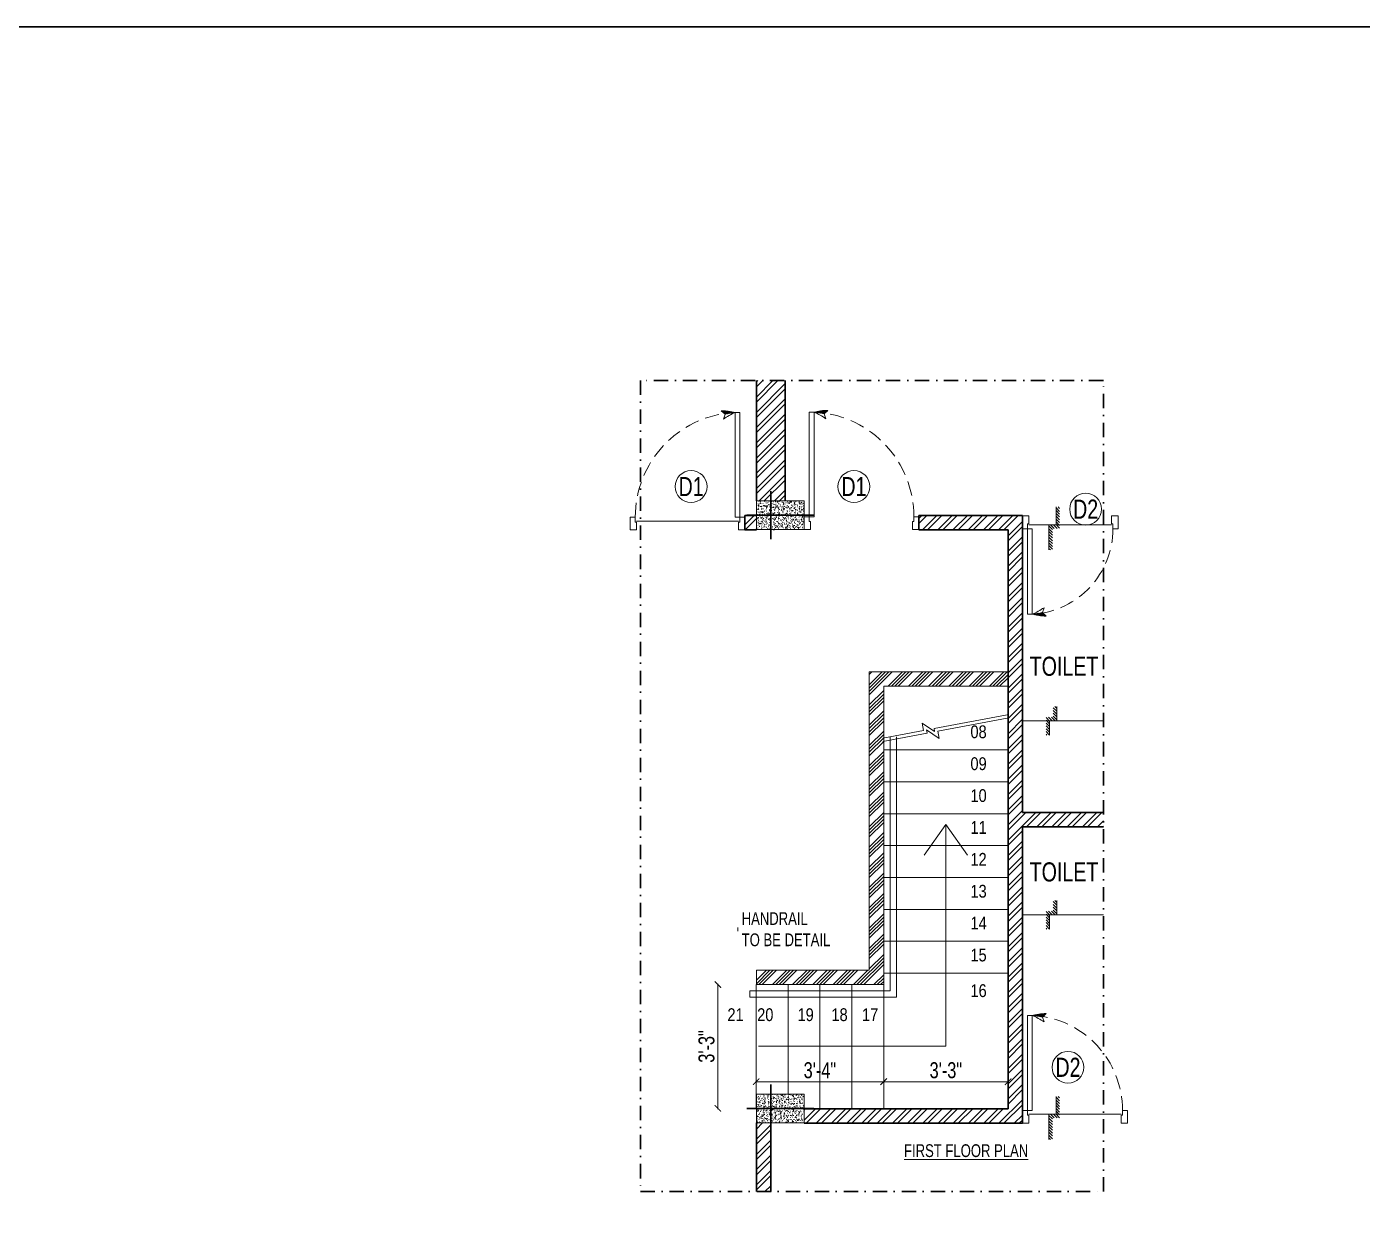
# Model space of a CAD drawing. Header units: inches. Extents: x 3365147 to 3374664, y 1380917 to 1384908.
# Drawn here: x 3373605.6 to 3374024.5, y 1382809.1 to 1383187.5 of the extents above; entities that cross this region are included whole.
import ezdxf
from ezdxf.enums import TextEntityAlignment as Align

# ---------------------------------------------------------------- set-up
doc = ezdxf.new("R2010")
doc.units = ezdxf.units.IN
doc.header["$LTSCALE"] = 18
doc.header["$MEASUREMENT"] = 0
doc.header["$PDSIZE"] = -1
for name, pattern in [('CONTINOUS', [0]), ('DASHDOT2', [0.5, 0.25, -0.125, 0, -0.125]), ('HIDDEN', [0.375, 0.25, -0.125])]:
    doc.linetypes.add(name, pattern=pattern)
for name, color, linetype, lineweight in [('COLUMN-00 _BC', 1, 'Continuous', 20), ('COLUMN-00 CENTER LINE_BC', 5, 'Continuous', 30), ('COLUMN-00 HATCH_BC', 4, 'Continuous', 9), ('COUNTING TEXT_BC', 2, 'Continuous', 20), ('DOOR-00 DROP LINE_BC', 3, 'Continuous', 13), ('DOOR-00 SHUTTER_BC', 40, 'Continuous', 9), ('DOOR-00_BC', 30, 'Continuous', 18), ('DOORS_THIN-BC', 252, 'Continuous', 5), ('JOINERY TEXT BORDER_BC', 60, 'Continuous', 9), ('JOINERY TEXT_BC', 220, 'Continuous', 15), ('LEVEL-DROP HATCH_BC', 4, 'Continuous', 9), ('LEVEL-DROP LINE_BC', 2, 'Continuous', 18), ('PLUMBING-DROP LINE_BC', 9, 'Continuous', 9), ('PLUMBING-LEVEL HATCH_BC', 9, 'Continuous', 5), ('PLUMBING-LEVEL LINE-00_BC', 1, 'Continuous', 15), ('STAIR-DIM_BC', 220, 'Continuous', 9), ('STAIR-WAY ARROW_BC', 4, 'Continuous', 13), ('STEPS-00_BC', 1, 'Continuous', 20), ('STEPS-01_BC', 1, 'HIDDEN', 15), ('STEPS-HANDRAIL-00_BC', 3, 'Continuous', 18), ('STEPS-ZIGZAC LINE_BC', 3, 'Continuous', 15), ('TEXT-00_ROOM_BC', 232, 'Continuous', 25), ('TEXT-02 _BC', 3, 'CONTINOUS', 18), ('TEXT-02_ARROW_BC', 4, 'Continuous', 13), ('TITLE TEXT-01_BC', 1, 'Continuous', 20), ('WALL-00_BC', 7, 'Continuous', 30), ('WALL-06_BC', 9, 'Continuous', 9), ('WALL-4½ inch BRICK HATCH_BC', 252, 'Continuous', 5), ('WALL-9 inch BRICK HATCH_BC', 22, 'Continuous', 0)]:
    doc.layers.add(name, color=color, linetype=linetype, lineweight=lineweight)
doc.styles.add('DIM_BC', font='swisscl.ttf')
doc.styles.add('WD Room text', font='swisscl.ttf')
doc.dimstyles.new('DIM_BC', dxfattribs={"dimtxt": 4, "dimasz": 2, "dimexe": 4.5, "dimexo": 0, "dimgap": 1, "dimtad": 1, "dimdec": 4, "dimzin": 3, "dimdsep": 46, "dimlunit": 4, "dimtxsty": 'DIM_BC', "dimblk": 'ARCHTICK', "dimcen": 0.0625, "dimdle": 0.25, "dimse1": 1, "dimse2": 1, "dimclrd": 7, "dimclre": 4, "dimclrt": 256, "dimadec": 0, "dimazin": 0, "dimtfac": 0.5, "dimtdec": 4, "dimtix": 1, "dimtofl": 0, "dimtmove": 2, "dimatfit": 2, "dimfxl": 0, "dimfrac": 1, "dimtolj": 1, "dimtzin": 1, "dimlwd": -1, "dimarcsym": 0})
doc.dimstyles.new("Working 10'", dxfattribs={"dimscale": 0.8, "dimtxt": 10, "dimasz": 4.5, "dimexe": 2.5, "dimexo": 3, "dimgap": 1.25, "dimtad": 1, "dimdec": 3, "dimzin": 3, "dimdsep": 46, "dimlunit": 4, "dimtxsty": 'WD Room text', "dimblk": 'ARCHTICK', "dimcen": 0, "dimclrd": 256, "dimclre": 1, "dimadec": 0, "dimazin": 0, "dimtfac": 0.6, "dimtdec": 3, "dimtix": 1, "dimtmove": 2, "dimatfit": 3, "dimfxl": 0, "dimfrac": 1, "dimtolj": 1, "dimtzin": 3, "dimlwd": -1, "dimlwe": -1, "dimarcsym": 0})
pattern_1 = [(45, (2000.162608991843, -341.7050495559815), (-2.386485386504598, 2.386485386504598), []), (45, (2001.753599246964, -341.7050495559815), (-2.386485386504598, 2.386485386504598), [])]

# ---------------------------------------------------------------- blocks, each defined once
blk = doc.blocks.new('ARROW_C')
at = {"layer": 'DOORS_THIN-BC'}
h = blk.add_hatch(dxfattribs=at)
h.set_pattern_fill('ANSI31', color=256, scale=1.439999999999995, angle=82.34337836753481, style=0)
h.set_pattern_definition([(127.3433783675347, (-488.6261728187226, 65.37046368602438), (-0.1431026031467135, -0.1091862856435467), [])])
edge = h.paths.add_edge_path()
edge.add_arc((5.804878283427684, -19.94409062200435), 20.77169619034866, 91.08324206293743, 106.2280361201848)
edge.add_arc((-1.466444343494003, -25.91922004105702), 25.9606707646258, 77.92495574760318, 86.7618009874663, ccw=False)
edge.add_line((3.964337424034851, -0.5329435133191823), (5.412189069791565, 0.8238933390265969))
blk.add_lwpolyline([(-9.095e-13, 4.26e-14, -0.0661779865403536), (5.412189069791565, 0.823893339026597), (3.964337424034851, -0.5329435133191823), (4.649810086945194, -2.463927325565364, 0.0635909475538442), (-9.095e-13, 4.26e-14)], format="xyb")
blk.add_arc((-1.46697212334652, -25.92314596823115), 25.96462023794869, 77.92562916814516, 86.76112756691943)
blk = doc.blocks.new('*U208')
for points in [[(2.000894688331753, -6.912160000000001e-10), (0, -6.912160000000001e-10), (0, 3.999999999308784), (1.600715750653761, 3.999999999308784), (3.100715750653761, 3.999999999308784), (3.100715750653765, 33.79856849821317), (1.600715750653766, 33.79856849821317), (1.600715750653761, 3.999999999308784), (1.600715750653761, 2.499999999308784), (2.000894688302649, 2.499999999308784)], [(31.3992842495727, 2.499999999308784), (31.3992842495727, 3.999999999308784), (33.00000000022646, 3.999999999308784), (33.00000000022646, -6.912160000000001e-10), (30.99910531189471, -6.912160000000001e-10), (30.99910531189471, 2.499999999308784)]]:
    blk.add_lwpolyline(points, close=True)
at = {"layer": 'DOOR-00 DROP LINE_BC', "ltscale": 0.01}
blk.add_line((2.000894688331757, 2.799463186296633), (30.99910531189472, 2.799463186296633), dxfattribs=at)
at = {"layer": 'DOOR-00 SHUTTER_BC', "linetype": 'HIDDEN'}
blk.add_arc((1.588089705503217, 4.065780860740041), 29.81126711938986, 359.8735723383919, 85.84165232859309, dxfattribs=at)
at = {"layer": 'DOOR-00 SHUTTER_BC', "lineweight": 13, "ltscale": 0.01, "xscale": 0.8000000000007759, "yscale": 0.8000000000007759, "zscale": 0.8000000000007759, "rotation": 359.0774398910439}
blk.add_blockref('ARROW_C', (3.100715750653765, 33.79856849822045), dxfattribs=at)
blk = doc.blocks.new('*U87')
for points in [[(2.000894688331753, -6.912160000000001e-10), (0, -6.912160000000001e-10), (0, 3.999999999308784), (1.600715750653761, 3.999999999308784), (3.100715750653761, 3.999999999308784), (3.100715750653764, 30.79856849821318), (1.600715750653764, 30.79856849821318), (1.600715750653761, 3.999999999308784), (1.600715750653761, 2.499999999308784), (2.000894688302649, 2.499999999308784)], [(28.3992842495727, 2.499999999308784), (28.3992842495727, 3.999999999308784), (30.00000000022646, 3.999999999308784), (30.00000000022646, -6.912160000000001e-10), (27.99910531189471, -6.912160000000001e-10), (27.99910531189471, 2.499999999308784)]]:
    blk.add_lwpolyline(points, close=True)
at = {"layer": 'DOOR-00 DROP LINE_BC', "ltscale": 0.01}
blk.add_line((2.000894688331757, 2.799463186296633), (27.99910531189472, 2.799463186296633), dxfattribs=at)
at = {"layer": 'DOOR-00 SHUTTER_BC', "linetype": 'HIDDEN'}
blk.add_arc((1.589360844935737, 4.05915830824055), 26.80998867336605, 359.8735723383919, 85.84165232859309, dxfattribs=at)
at = {"layer": 'DOOR-00 SHUTTER_BC', "lineweight": 13, "ltscale": 0.01, "xscale": 0.8000000000007759, "yscale": 0.8000000000007759, "zscale": 0.8000000000007759, "rotation": 359.0774398910439}
blk.add_blockref('ARROW_C', (3.100715750653764, 30.79856849822045), dxfattribs=at)
blk = doc.blocks.new('*U704')
for points in [[(2.000894688331753, -6.912160000000001e-10), (0, -6.912160000000001e-10), (0, 3.999999999308784), (1.600715750653761, 3.999999999308784), (3.100715750653761, 3.999999999308784), (3.100715750653767, 36.79812115604091), (1.600715750653767, 36.79812115604091), (1.600715750653761, 3.999999999308784), (1.600715750653761, 2.499999999308784), (2.000894688302649, 2.499999999308784)], [(34.39883690740044, 2.499999999308784), (34.39883690740044, 3.999999999308784), (35.9995526580542, 3.999999999308784), (35.9995526580542, -6.912160000000001e-10), (33.99865796972244, -6.912160000000001e-10), (33.99865796972244, 2.499999999308784)]]:
    blk.add_lwpolyline(points, close=True)
at = {"layer": 'DOOR-00 SHUTTER_BC', "linetype": 'HIDDEN'}
blk.add_arc((1.586818755615456, 4.072402425723858), 32.81209803260714, 359.8735723383919, 85.84165232859309, dxfattribs=at)
at = {"layer": 'DOOR-00 SHUTTER_BC', "lineweight": 13, "ltscale": 0.01, "xscale": 0.8000000000007759, "yscale": 0.8000000000007759, "zscale": 0.8000000000007759, "rotation": 359.0774398910439}
blk.add_blockref('ARROW_C', (3.100715750653767, 36.79812115604819), dxfattribs=at)
blk = doc.blocks.new('*U1375')
for points in [[(2.000894688331753, -6.912160000000001e-10), (0, -6.912160000000001e-10), (0, 3.999999999308784), (1.600715750653761, 3.999999999308784), (3.100715750653761, 3.999999999308784), (3.100715750653767, 36.79856850007582), (1.600715750653767, 36.79856850007582), (1.600715750653761, 3.999999999308784), (1.600715750653761, 2.499999999308784), (2.000894688302649, 2.499999999308784)], [(34.39928425143535, 2.499999999308784), (34.39928425143535, 3.999999999308784), (36.00000000208911, 3.999999999308784), (36.00000000208911, -6.912160000000001e-10), (33.99910531375735, -6.912160000000001e-10), (33.99910531375735, 2.499999999308784)]]:
    blk.add_lwpolyline(points, close=True)
at = {"layer": 'DOOR-00 DROP LINE_BC', "ltscale": 0.01}
blk.add_line((2.000894688331757, 2.799463186296633), (33.99910531375736, 2.799463186296633), dxfattribs=at)
at = {"layer": 'DOOR-00 SHUTTER_BC', "linetype": 'HIDDEN'}
blk.add_arc((1.586818566069908, 4.072403413243643), 32.81254556727711, 359.8735723383919, 85.84165232859309, dxfattribs=at)
at = {"layer": 'DOOR-00 SHUTTER_BC', "lineweight": 13, "ltscale": 0.01, "xscale": 0.8000000000007759, "yscale": 0.8000000000007759, "zscale": 0.8000000000007759, "rotation": 359.0774398910439}
blk.add_blockref('ARROW_C', (3.100715750653767, 36.7985685000831), dxfattribs=at)
blk = doc.blocks.new('_ArchTick')
at = {"color": 0, "linetype": 'ByBlock', "const_width": 0.15}
blk.add_lwpolyline([(-0.5, -0.5), (0.5, 0.5)], dxfattribs=at)
blk = doc.blocks.new('*U477')
at = {"layer": 'COLUMN-00 HATCH_BC'}
h = blk.add_hatch(dxfattribs=at)
h.set_pattern_fill('AR-CONC', color=256, scale=0.25)
h.set_pattern_definition([(49.99999999999999, (-2.582294090840695e-06, 5.996753859275486), (1.793150456501884, -0.1568803374564878), [0.1875, -2.0625]), (355, (-2.582294090840695e-06, 5.996753859275486), (-0.3468783340325, 1.88048033425003), [0.15, -1.65]), (100.45144446, (0.1494266202059092, 5.983680499275486), (1.44627211681778, 1.723599977421574), [0.15935048, -1.75285528]), (46.18420000000002, (-2.582294090840695e-06, 6.496753859275486), (2.668103326678931, -0.4137982019826913), [0.2812499999999999, -3.093749999999999]), (96.63563548999993, (0.2223392802059092, 6.462270591775487), (2.336654864185571, 2.435296501936376), [0.239025855, -2.629284399999999]), (351.1841639899999, (-2.582294090840695e-06, 6.496753859275486), (2.336654862636933, 2.435296500674975), [0.225, -2.4750000025]), (21, (0.2499974177059092, 6.371753859275486), (1.492267630296154, -1.006547226663347), [0.1875, -2.0625]), (326.0000000000001, (0.2499974177059092, 6.371753859275486), (0.6082883298039543, 1.812875112617133), [0.15, -1.65]), (71.45144474, (0.3743530527059091, 6.287874924275486), (2.100555941824928, 0.8063278820158846), [0.159350475, -1.75285528]), (37.50000000000001, (-2.582294090840695e-06, 5.996753859275486), (0.03039963829322667, 0.8322346345782787), [0, -1.63, 0, -1.675, 0, -1.65625]), (7.499999999999999, (-2.582294090840695e-06, 5.996753859275486), (0.6576738436053715, 0.9860292797059006), [0, -0.955, 0, -1.5925, 0, -0.63125]), (327.5, (-0.5575025822940909, 5.996753859275486), (1.334556090431023, -0.0563871793359495), [0, -0.625, 0, -1.95, 0, -2.5875]), (317.5, (-0.8075025822940909, 5.996753859275486), (1.457965423355966, 0.2502624558307941), [0, -0.8125, 0, -1.295, 0, -1.8375])])
h.paths.add_polyline_path([(-4.500002582668346, -4.50162307042774), (4.499997417331654, -4.501623070467758), (4.500000000374255, 10.49837692970323), (-4.499999999625745, 10.49837692974324)])
blk.add_lwpolyline([(-4.500002582668346, -4.50162307042774), (4.499997417331654, -4.501623070467758), (4.500000000374255, 10.49837692970323), (-4.499999999625745, 10.49837692974324)], close=True)
at = {"layer": 'COLUMN-00 CENTER LINE_BC'}
for p, q in [((-2.582668346176685e-06, -7.501623070409551), (3.742553359895269e-10, 13.49837692976143)), ((-7.5, -1.818989403545856e-11), (7.5, -5.820766091346741e-11))]:
    blk.add_line(p, q, dxfattribs=at)
blk = doc.blocks.new('*U726')
at = {"layer": 'COLUMN-00 HATCH_BC'}
h = blk.add_hatch(dxfattribs=at)
h.set_pattern_fill('AR-CONC', color=256, scale=0.25)
h.set_pattern_definition([(49.99999999999999, (6.002669980547235, 0.0274268381181173), (1.793150456501884, -0.1568803374564878), [0.1875, -2.0625]), (355, (6.002669980547235, 0.0274268381181173), (-0.3468783340325, 1.88048033425003), [0.15, -1.65]), (100.45144446, (6.152099183047234, 0.01435347811811738), (1.44627211681778, 1.723599977421574), [0.15935048, -1.75285528]), (46.18420000000002, (6.002669980547235, 0.5274268381181173), (2.668103326678931, -0.4137982019826913), [0.2812499999999998, -3.093749999999998]), (96.63563548999993, (6.225011843047234, 0.4929435706181176), (2.336654864185571, 2.435296501936376), [0.239025855, -2.629284399999999]), (351.1841639899999, (6.002669980547235, 0.5274268381181173), (2.336654862636933, 2.435296500674975), [0.225, -2.4750000025]), (21, (6.252669980547235, 0.4024268381181173), (1.492267630296154, -1.006547226663347), [0.1875, -2.0625]), (326.0000000000001, (6.252669980547235, 0.4024268381181173), (0.6082883298039543, 1.812875112617133), [0.15, -1.65]), (71.45144474, (6.377025615547234, 0.3185479031181169), (2.100555941824928, 0.8063278820158846), [0.159350475, -1.75285528]), (37.50000000000001, (6.002669980547235, 0.0274268381181173), (0.03039963829322667, 0.8322346345782787), [0, -1.63, 0, -1.675, 0, -1.65625]), (7.499999999999999, (6.002669980547235, 0.0274268381181173), (0.6576738436053715, 0.9860292797059006), [0, -0.955, 0, -1.5925, 0, -0.63125]), (327.5, (5.445169980547234, 0.0274268381181173), (1.334556090431023, -0.0563871793359495), [0, -0.625, 0, -1.95, 0, -2.5875]), (317.5, (5.195169980547234, 0.0274268381181173), (1.457965423355966, 0.2502624558307941), [0, -0.8125, 0, -1.295, 0, -1.8375])])
h.paths.add_polyline_path([(-4.498376929312032, -4.499997415441612), (10.50266997737901, -4.499997415248799), (10.50104690985927, 4.52742425355973), (-4.499999996831778, 4.527424253366917)])
blk.add_lwpolyline([(-4.498376929312032, -4.499997415441612), (10.50266997737901, -4.499997415248799), (10.50104690985927, 4.52742425355973), (-4.499999996831778, 4.527424253366917)], close=True)
at = {"layer": 'COLUMN-00 CENTER LINE_BC'}
for p, q in [((0.001623070687966931, -7.499997415423422), (3.168222760905445e-09, 7.527424253385107)), ((-7.5, -1.818989403545856e-11), (13.50104690669104, 1.746229827404022e-10))]:
    blk.add_line(p, q, dxfattribs=at)
blk = doc.blocks.new('*U1768')
at = {"layer": 'JOINERY TEXT BORDER_BC'}
blk.add_circle((0, 0), 5, dxfattribs=at)
at = {"style": 'WD Room text'}
blk.add_attdef('JOINERY_TEXT', text='', height=6, dxfattribs=at).set_placement((0, 0), align=Align.MIDDLE_CENTER)
blk = doc.blocks.new('*U1769')
at = {"layer": 'JOINERY TEXT BORDER_BC'}
blk.add_circle((0, 0), 5, dxfattribs=at)
at = {"style": 'WD Room text'}
blk.add_attdef('JOINERY_TEXT', text='', height=6, dxfattribs=at).set_placement((0, 0), align=Align.MIDDLE_CENTER)
blk = doc.blocks.new('*U1766')
at = {"layer": 'JOINERY TEXT BORDER_BC'}
blk.add_circle((0, 0), 5, dxfattribs=at)
at = {"style": 'WD Room text'}
blk.add_attdef('JOINERY_TEXT', text='', height=6, dxfattribs=at).set_placement((0, 0), align=Align.MIDDLE_CENTER)
blk = doc.blocks.new('*U1767')
at = {"layer": 'JOINERY TEXT BORDER_BC'}
blk.add_circle((0, 0), 5, dxfattribs=at)
at = {"style": 'WD Room text'}
blk.add_attdef('JOINERY_TEXT', text='', height=6, dxfattribs=at).set_placement((0, 0), align=Align.MIDDLE_CENTER)
blk = doc.blocks.new('ARCHTICK')
at = {"color": 0, "const_width": 0.15}
blk.add_lwpolyline([(-0.5, -0.5), (0.5, 0.5)], dxfattribs=at)
blk = doc.blocks.new('*D1904')
at = {"layer": 'Defpoints', "color": 0, "transparency": 16777216}
for p in [(3373822.420694953, 1382887.100838136), (3373834.420694932, 1382887.100838136), (3373834.420694932, 1382848.264422722)]:
    blk.add_point(p, dxfattribs=at)
at = {"layer": 'STAIR-DIM_BC', "color": 7, "linetype": 'Continuous', "transparency": 16777216}
blk.add_line((3373822.420694953, 1382848.014422722), (3373822.420694953, 1382887.350838136), dxfattribs=at)
at = {"layer": 'STAIR-DIM_BC', "color": 7, "transparency": 16777216, "xscale": 2, "yscale": 2, "zscale": 2}
for p, rotation in [((3373822.420694953, 1382887.100838136), 90), ((3373822.420694953, 1382848.264422722), 270)]:
    blk.add_blockref('ARCHTICK', p, dxfattribs=dict(at, rotation=rotation))
at = {"layer": 'STAIR-DIM_BC', "transparency": 16777216, "insert": (3373818.860078963, 1382867.682630428), "char_height": 5, "attachment_point": 5, "rotation": 90, "style": 'DIM_BC'}
blk.add_mtext('\\A1;3\'-3"', dxfattribs=at)
blk = doc.blocks.new('*D1905')
at = {"layer": 'Defpoints', "color": 0, "transparency": 16777216}
for p in [(3373913.423158257, 1382856.643657944), (3373874.420694931, 1382848.264422721), (3373913.423158257, 1382848.264422864)]:
    blk.add_point(p, dxfattribs=at)
at = {"layer": 'STAIR-DIM_BC', "color": 7, "linetype": 'Continuous', "transparency": 16777216}
blk.add_line((3373874.170694931, 1382856.643657944), (3373913.673158257, 1382856.643657944), dxfattribs=at)
at = {"layer": 'STAIR-DIM_BC', "color": 7, "transparency": 16777216, "xscale": 2, "yscale": 2, "zscale": 2, "rotation": 180}
blk.add_blockref('ARCHTICK', (3373874.420694931, 1382856.643657944), dxfattribs=at)
at = {"layer": 'STAIR-DIM_BC', "color": 7, "transparency": 16777216, "xscale": 2, "yscale": 2, "zscale": 2}
blk.add_blockref('ARCHTICK', (3373913.423158257, 1382856.643657944), dxfattribs=at)
at = {"layer": 'STAIR-DIM_BC', "transparency": 16777216, "insert": (3373893.921926594, 1382860.204273934), "char_height": 5, "attachment_point": 5, "style": 'DIM_BC'}
blk.add_mtext('\\A1;3\'-3"', dxfattribs=at)
blk = doc.blocks.new('*D1903')
at = {"layer": 'Defpoints', "color": 0, "transparency": 16777216}
for p in [(3373834.42069493, 1382856.643657944), (3373834.42069493, 1382853.086829185), (3373874.420694931, 1382848.264422721)]:
    blk.add_point(p, dxfattribs=at)
at = {"layer": 'STAIR-DIM_BC', "color": 7, "linetype": 'Continuous', "transparency": 16777216}
blk.add_line((3373874.670694931, 1382856.643657944), (3373834.17069493, 1382856.643657944), dxfattribs=at)
at = {"layer": 'STAIR-DIM_BC', "color": 7, "transparency": 16777216, "xscale": 2, "yscale": 2, "zscale": 2, "rotation": 180}
blk.add_blockref('ARCHTICK', (3373834.42069493, 1382856.643657944), dxfattribs=at)
at = {"layer": 'STAIR-DIM_BC', "color": 7, "transparency": 16777216, "xscale": 2, "yscale": 2, "zscale": 2}
blk.add_blockref('ARCHTICK', (3373874.420694931, 1382856.643657944), dxfattribs=at)
at = {"layer": 'STAIR-DIM_BC', "transparency": 16777216, "insert": (3373854.42069493, 1382860.204273934), "char_height": 5, "attachment_point": 5, "style": 'DIM_BC'}
blk.add_mtext('\\A1;3\'-4"', dxfattribs=at)

msp = doc.modelspace()

# ---------------------------------------------------------------- hatches: boundary and pattern name
at = {"layer": 'LEVEL-DROP HATCH_BC', "transparency": 33554687}
h = msp.add_hatch(dxfattribs=at)
h.set_pattern_fill('ANSI31', color=256, scale=5, angle=89.99999999999999)
h.set_pattern_definition([(135, (3617703.306398708, 1480825.323876327), (-0.4419417382415923, -0.4419417382415921), [])])
h.paths.add_polyline_path([(3373929.60545656, 1383030.140168797), (3373927.35545656, 1383030.140168797), (3373927.35545656, 1383023.390168797), (3373926.23045656, 1383023.390168797), (3373926.23045656, 1383031.265168797), (3373928.48045656, 1383031.265168797), (3373928.48045656, 1383036.890168797), (3373929.60545656, 1383036.890168797)])
h = msp.add_hatch(dxfattribs=at)
h.set_pattern_fill('ANSI31', color=256, scale=5, angle=89.99999999999999)
h.set_pattern_definition([(135, (3617703.306398708, 1480640.459009769), (-0.4419417382415923, -0.4419417382415921), [])])
h.paths.add_polyline_path([(3373929.605456559, 1382845.275302239), (3373927.355456559, 1382845.275302239), (3373927.355456559, 1382838.525302239), (3373926.230456559, 1382838.525302239), (3373926.230456559, 1382846.400302239), (3373928.480456559, 1382846.400302239), (3373928.480456559, 1382852.025302239), (3373929.605456559, 1382852.025302239)])
at = {"layer": 'PLUMBING-LEVEL HATCH_BC', "transparency": 33554687}
h = msp.add_hatch(dxfattribs=at)
h.set_pattern_fill('ANSI31', color=256, scale=5, angle=-90.00000000000001)
h.set_pattern_definition([(314.9999999999999, (3130151.637522926, 1285175.768594051), (0.4419417382415923, 0.4419417382415921), [])])
h.paths.add_polyline_path([(3373928.713465075, 1382974.32730158), (3373927.588465075, 1382974.32730158), (3373927.588465075, 1382970.95230158), (3373925.338465075, 1382970.95230158), (3373925.338465075, 1382965.32730158), (3373926.463465075, 1382965.32730158), (3373926.463465075, 1382969.82730158), (3373928.713465075, 1382969.82730158)])
h = msp.add_hatch(dxfattribs=at)
h.set_pattern_fill('ANSI31', color=256, scale=5, angle=-90.00000000000001)
h.set_pattern_definition([(314.9999999999999, (3130151.637522926, 1285114.938411792), (0.4419417382415923, 0.4419417382415921), [])])
h.paths.add_polyline_path([(3373928.713465075, 1382913.497119321), (3373927.588465075, 1382913.497119321), (3373927.588465075, 1382910.122119321), (3373925.338465075, 1382910.122119321), (3373925.338465075, 1382904.497119321), (3373926.463465075, 1382904.497119321), (3373926.463465075, 1382908.997119321), (3373928.713465075, 1382908.997119321)])
at = {"layer": 'WALL-4½ inch BRICK HATCH_BC'}
h = msp.add_hatch(dxfattribs=at)
h.set_pattern_fill('ANSI34', color=256, scale=6)
h.set_pattern_definition([(45, (2000.162608991843, -341.7050495559815), (-3.181980515339464, 3.181980515339464), []), (45, (2001.223269161768, -341.7050495559815), (-3.181980515339464, 3.181980515339464), []), (45, (2002.283929337747, -341.7050495559815), (-3.181980515339464, 3.181980515339464), []), (45, (2003.344589507673, -341.7050495559815), (-3.181980515339464, 3.181980515339464), [])])
edge = h.paths.add_edge_path()
edge.add_line((3373834.48572415, 1382887.100839052), (3373874.421273676, 1382887.100852234))
edge.add_line((3373874.421273676, 1382887.100852234), (3373874.421273676, 1382980.664631983))
edge.add_line((3373874.421273676, 1382980.664631983), (3373913.421273674, 1382980.664631983))
edge.add_line((3373834.485722665, 1382891.600839052), (3373869.921273676, 1382891.600850749))
edge.add_line((3373869.921273676, 1382891.600850749), (3373869.921273676, 1382985.164631983))
edge.add_line((3373869.921273676, 1382985.164631983), (3373913.421273674, 1382985.164631983))
edge.add_line((3373913.421273674, 1382980.664631983), (3373913.421273674, 1382985.164631983))
edge.add_line((3373834.486143644, 1382887.100839053), (3373834.486142159, 1382891.600839053))
at = {"layer": 'WALL-9 inch BRICK HATCH_BC', "transparency": 33554687}
h = msp.add_hatch(dxfattribs=at)
h.set_pattern_fill('ANSI32', color=256, scale=9)
h.set_pattern_definition([(45, (0, 0), (-2.386485386504598, 2.386485386504598), []), (45, (1.590990255, 0), (-2.386485386504598, 2.386485386504598), [])])
h.paths.add_polyline_path([(3373843.485304301, 1383076.526909262), (3373834.485304301, 1383076.526909262), (3373834.485304301, 1383038.814240104), (3373843.485304301, 1383038.814240104)])
h = msp.add_hatch(dxfattribs=at)
h.set_pattern_fill('ANSI32', color=256, scale=9)
h.set_pattern_definition(pattern_1)
h.paths.add_polyline_path([(3373834.485716924, 1383034.164631982), (3373830.921273676, 1383034.164631982), (3373830.921273676, 1383029.664631982), (3373834.485716924, 1383029.664631982)])
h = msp.add_hatch(dxfattribs=at)
h.set_pattern_fill('ANSI32', color=256, scale=9)
h.set_pattern_definition(pattern_1)
h.paths.add_polyline_path([(3373943.320627304, 1382936.600839052), (3373943.320627304, 1382941.100839053), (3373917.921273675, 1382941.100839053), (3373917.921273676, 1383034.164631982), (3373885.487526933, 1383034.164631982), (3373885.487526933, 1383029.664631982), (3373913.421273674, 1383029.664631982), (3373913.421273675, 1382848.100839051), (3373849.484094561, 1382848.100839051), (3373849.484094561, 1382843.600839051), (3373913.421273674, 1382843.600839051), (3373917.921273674, 1382843.600839051), (3373917.921273675, 1382936.600839052)])
h = msp.add_hatch(dxfattribs=at)
h.set_pattern_fill('ANSI32', color=256, scale=9)
h.set_pattern_definition([(45, (0.00220181792974472, 292.2920991131105), (-2.386485386504598, 2.386485386504598), []), (45, (1.593192072929745, 292.2920991131105), (-2.386485386504598, 2.386485386504598), [])])
h.paths.add_polyline_path([(3373834.485717632, 1382822.175101425), (3373838.985717631, 1382822.175101425), (3373838.985717631, 1382843.735377353), (3373834.485717631, 1382843.735378128)])

# ---------------------------------------------------------------- linework, layer by layer
at = {"layer": 'LEVEL-DROP LINE_BC', "transparency": 33554687}
for points in [[(3373926.23045656, 1383023.390168797), (3373926.23045656, 1383031.265168797), (3373928.48045656, 1383031.265168797), (3373928.48045656, 1383036.890168797)], [(3373926.230456559, 1382838.525302239), (3373926.230456559, 1382846.400302239), (3373928.480456559, 1382846.400302239), (3373928.480456559, 1382852.025302239)]]:
    msp.add_lwpolyline(points, dxfattribs=at)
at = {"layer": 'PLUMBING-DROP LINE_BC', "transparency": 33554687}
for p, q in [((3373943.320627304, 1382969.827301579), (3373917.864053615, 1382969.827301579)), ((3373943.320627304, 1382908.99711932), (3373917.864053615, 1382908.99711932))]:
    msp.add_line(p, q, dxfattribs=at)
at = {"layer": 'PLUMBING-LEVEL LINE-00_BC', "transparency": 33554687}
for points in [[(3373928.713465075, 1382974.32730158), (3373928.713465075, 1382969.82730158), (3373926.463465075, 1382969.82730158), (3373926.463465075, 1382965.32730158)], [(3373928.713465075, 1382913.497119321), (3373928.713465075, 1382908.997119321), (3373926.463465075, 1382908.997119321), (3373926.463465075, 1382904.497119321)]]:
    msp.add_lwpolyline(points, dxfattribs=at)
at = {"layer": 'STEPS-00_BC'}
for p, q in [((3373874.421273675, 1382964.442885013), (3373874.421273676, 1382887.100839053)), ((3373874.421273675, 1382960.664631983), (3373913.421273675, 1382960.664631983)), ((3373874.421273675, 1382950.664631983), (3373913.421273675, 1382950.664631983)), ((3373874.421273675, 1382940.664631983), (3373913.421273675, 1382940.664631983)), ((3373874.421273675, 1382930.664631983), (3373913.421273675, 1382930.664631983)), ((3373874.421273675, 1382920.664631983), (3373913.421273675, 1382920.664631983)), ((3373874.421273675, 1382910.664631983), (3373913.421273675, 1382910.664631983)), ((3373874.421273675, 1382900.664631983), (3373913.421273675, 1382900.664631983)), ((3373874.421273675, 1382890.664631983), (3373913.421273675, 1382890.664631984)), ((3373874.421273676, 1382890.600839053), (3373874.421273676, 1382848.264423637)), ((3373834.421273676, 1382887.100839052), (3373874.421273675, 1382887.100839053)), ((3373834.421273676, 1382887.100839052), (3373834.421273676, 1382848.264423637)), ((3373844.421273676, 1382887.100839053), (3373844.421273676, 1382852.735377191)), ((3373854.421273676, 1382887.100839053), (3373854.421273676, 1382848.264423637)), ((3373864.421273676, 1382887.100839053), (3373864.421273676, 1382848.264423637))]:
    msp.add_line(p, q, dxfattribs=at)
at = {"layer": 'STEPS-01_BC', "transparency": 33554687}
msp.add_line((3373849.484094561, 1382848.264423637), (3373913.421273675, 1382848.264423637), dxfattribs=at)
at = {"layer": 'STEPS-HANDRAIL-00_BC', "transparency": 33554687}
for p, q in [((3373876.421273676, 1382964.816836809), (3373876.421273675, 1382885.100839071)), ((3373878.421273676, 1382964.816836809), (3373878.421273675, 1382883.100839071)), ((3373832.421273676, 1382885.100839071), (3373876.421273675, 1382885.100839071)), ((3373832.421273676, 1382883.100839071), (3373832.421273676, 1382885.100839071)), ((3373832.421273676, 1382883.100839071), (3373878.421273675, 1382883.100839071))]:
    msp.add_line(p, q, dxfattribs=at)
at = {"layer": 'STEPS-ZIGZAC LINE_BC'}
for points in [[(3373913.137904488, 1382971.681961815), (3373890.213280454, 1382967.395609657), (3373890.393467741, 1382966.431917069), (3373886.455665535, 1382969.129131148), (3373886.895772312, 1382966.775315594), (3373874.137904488, 1382964.389901805)], [(3373913.137904488, 1382970.664631983), (3373891.380036663, 1382966.596435115), (3373891.820143439, 1382964.242619561), (3373887.882341234, 1382966.93983364), (3373888.062528521, 1382965.976141052), (3373874.137904488, 1382963.372571973)]]:
    msp.add_lwpolyline(points, dxfattribs=at)
at = {"layer": 'TEXT-02_ARROW_BC', "transparency": 33554687}
msp.add_line((3373828.727007507, 1382905.040480673), (3373828.727007507, 1382903.840480673), dxfattribs=at)
msp.add_lwpolyline([(3373860.814935369, 1382883.310490037, 0, 1.199999999999999, 0), (3373860.814935369, 1382887.510490037, 0, 0, 0), (3373860.814935369, 1382904.440480673, 0, 0, 0), (3373828.727007507, 1382904.440480673, 0, 0, 0)], format="xyseb", dxfattribs=at)
at = {"layer": 'WALL-00_BC'}
for p, q in [((3373834.485304301, 1383038.814240104), (3373834.485304301, 1383076.526909262)), ((3373843.485304301, 1383038.814240104), (3373843.485304301, 1383076.526909262)), ((3373830.921273676, 1383034.164631982), (3373834.486294332, 1383034.164631982)), ((3373830.921273676, 1383029.664631982), (3373830.921273676, 1383034.164631982)), ((3373913.421273674, 1383034.164631982), (3373885.487526933, 1383034.164631982)), ((3373885.487526933, 1383029.664631982), (3373885.487526933, 1383034.164631982)), ((3373913.421273674, 1383034.164631982), (3373917.921273676, 1383034.164631982)), ((3373917.921273676, 1383034.164631982), (3373917.921273675, 1382941.100839053)), ((3373830.921273676, 1383029.664631982), (3373834.486294332, 1383029.664631982)), ((3373839.921273676, 1383029.664631982), (3373839.921273676, 1383029.637210318)), ((3373885.487526933, 1383029.664631982), (3373913.421273674, 1383029.664631982)), ((3373913.421273674, 1383029.664631982), (3373913.421273675, 1382848.100839051)), ((3373917.921273674, 1382941.100839053), (3373943.320627304, 1382941.100839053)), ((3373917.921273674, 1382936.600839052), (3373943.320627304, 1382936.600839052)), ((3373917.921273675, 1382936.600839052), (3373917.921273674, 1382843.600839051)), ((3373849.484094561, 1382848.100839051), (3373913.421273674, 1382848.100839051)), ((3373834.485717631, 1382843.735378128), (3373834.485717631, 1382822.175101425)), ((3373838.985717631, 1382843.735378128), (3373838.985717631, 1382822.175101425)), ((3373849.484094561, 1382843.73537632), (3373849.484094561, 1382843.600839051)), ((3373917.921273674, 1382843.600839051), (3373849.484094561, 1382843.600839051))]:
    msp.add_line(p, q, dxfattribs=at)
msp.add_lwpolyline([(3373535.044251256, 1382430.682449505), (3374664.234642313, 1382430.682449505), (3374664.234667839, 1383187.503307046), (3373535.044276782, 1383187.503307046)], close=True, dxfattribs=at)
at = {"layer": 'WALL-00_BC', "linetype": 'DASHDOT2', "transparency": 33554687}
msp.add_lwpolyline([(3373798.190436377, 1382822.175101425), (3373943.320627304, 1382822.175101425), (3373943.320627304, 1383076.526909262), (3373798.190436377, 1383076.526909262)], close=True, dxfattribs=at)
at = {"layer": 'WALL-06_BC'}
for p, q in [((3373913.421273674, 1382980.664631983), (3373913.421273674, 1382985.164631983)), ((3373834.486143644, 1382887.100839053), (3373834.486142159, 1382891.600839053))]:
    msp.add_line(p, q, dxfattribs=at)
for points in [[(3373834.485722665, 1382891.600839052), (3373869.921273676, 1382891.600850749), (3373869.921273676, 1382985.164631983), (3373913.421273674, 1382985.164631983)], [(3373834.48572415, 1382887.100839052), (3373874.421273676, 1382887.100852234), (3373874.421273676, 1382980.664631983), (3373913.421273674, 1382980.664631983)]]:
    msp.add_lwpolyline(points, dxfattribs=at)

# ---------------------------------------------------------------- block references
at = {"layer": 'COLUMN-00 _BC', "transparency": 33554687}
msp.add_blockref('*U726', (3373838.985304297, 1383034.28681585), dxfattribs=at)
at = {"layer": 'COLUMN-00 _BC', "transparency": 33554687, "rotation": 270}
msp.add_blockref('*U477', (3373838.985717631, 1382848.23537632), dxfattribs=at)
at = {"layer": 'DOOR-00_BC', "xscale": -1}
msp.add_blockref('*U1375', (3373830.921273676, 1383029.664631983), dxfattribs=at)
at = {"layer": 'DOOR-00_BC'}
for name, p in [('*U704', (3373849.487974275, 1383029.786818436)), ('*U208', (3373917.921273674, 1382843.600839052))]:
    msp.add_blockref(name, p, dxfattribs=at)
at = {"layer": 'DOOR-00_BC', "xscale": -1, "rotation": 180}
msp.add_blockref('*U87', (3373917.921273676, 1383034.064631982), dxfattribs=at)
at = {"layer": 'JOINERY TEXT_BC'}
for name, p, values in [('*U1769', (3373814.023087461, 1383043.282641818), {'JOINERY_TEXT': 'D1'}), ('*U1768', (3373865.092409628, 1383043.282641818), {'JOINERY_TEXT': 'D1'}), ('*U1767', (3373937.763434035, 1383036.201933685), {'JOINERY_TEXT': 'D2'}), ('*U1766', (3373932.220889862, 1382861.149393144), {'JOINERY_TEXT': 'D2'})]:
    msp.add_blockref(name, p, dxfattribs=at).add_auto_attribs(values)

# ---------------------------------------------------------------- texts
at = {"layer": 'COUNTING TEXT_BC', "char_height": 4, "attachment_point": 3, "style": 'DIM_BC'}
for s, insert in [('{\\fArial Narrow|b0|i0|c0|p34;08}', (3373906.733343275, 1382968.369115624)), ('{\\fArial Narrow|b0|i0|c0|p34;09}', (3373906.733343275, 1382958.369115624)), ('{\\fArial Narrow|b0|i0|c0|p34;10}', (3373906.733343275, 1382948.369115624)), ('{\\fArial Narrow|b0|i0|c0|p34;11}', (3373906.733343275, 1382938.369115624)), ('{\\fArial Narrow|b0|i0|c0|p34;12}', (3373906.733343275, 1382928.369115624)), ('{\\fArial Narrow|b0|i0|c0|p34;13}', (3373906.733343275, 1382918.369115624)), ('{\\fArial Narrow|b0|i0|c0|p34;14}', (3373906.733343275, 1382908.369115624)), ('{\\fArial Narrow|b0|i0|c0|p34;15}', (3373906.733343275, 1382898.369115624)), ('{\\fArial Narrow|b0|i0|c0|p34;16}', (3373906.733343275, 1382887.189281492)), ('{\\fArial Narrow|b0|i0|c0|p34;21}', (3373830.499411, 1382879.65202615)), ('{\\fArial Narrow|b0|i0|c0|p34;20}', (3373839.837123874, 1382879.65202615)), ('{\\fArial Narrow|b0|i0|c0|p34;19}', (3373852.502071731, 1382879.65202615)), ('{\\fArial Narrow|b0|i0|c0|p34;18}', (3373863.128472499, 1382879.65202615)), ('{\\fArial Narrow|b0|i0|c0|p34;17}', (3373872.719929812, 1382879.65202615))]:
    msp.add_mtext(s, dxfattribs=dict(at, insert=insert))
at = {"layer": 'TEXT-00_ROOM_BC', "char_height": 6, "attachment_point": 4, "style": 'WD Room text'}
for insert in [(3373930.159857653, 1382981.885932406), (3373930.159857653, 1382917.385852248)]:
    msp.add_mtext('\\pi-9.94561;TOILET \\P\\pi-0.94168; ', dxfattribs=dict(at, insert=insert))
at = {"layer": 'TEXT-02 _BC', "transparency": 33554687, "insert": (3373829.886018788, 1382904.440480673), "char_height": 4, "attachment_point": 4, "style": 'WD Room text'}
msp.add_mtext('\\A1;HANDRAIL\\PTO BE DETAIL', dxfattribs=at)
at = {"layer": 'TITLE TEXT-01_BC', "transparency": 33554687, "insert": (3373900.281776042, 1382837.006394431), "char_height": 4, "attachment_point": 2, "style": 'WD Room text'}
msp.add_mtext('{\\LFIRST FLOOR PLAN  }', dxfattribs=at)

# ---------------------------------------------------------------- dimensions: what is measured, and where the dimension line sits
at = {"layer": 'STAIR-DIM_BC', "transparency": 33554687}
for base, p1, p2, angle, picture, middle in [((3373822.420694953, 1382887.100838136), (3373834.42069493, 1382848.264422721), (3373834.42069493, 1382887.100838136), 90, '*D1904', (3373818.860078963, 1382867.682630428)), ((3373834.42069493, 1382856.643657944), (3373874.420694931, 1382848.264422721), (3373834.42069493, 1382853.086829185), 180, '*D1903', (3373854.42069493, 1382860.204273934))]:
    dim = msp.add_linear_dim(base=base, p1=p1, p2=p2, angle=angle, dimstyle='DIM_BC', override={"dimtxt": 5, "dimdec": 1, "dimpost": '\\X', "dimfxl": 0.1, "dimfxlon": 1, "dimarcsym": 1}, dxfattribs=at)
    dim.commit()
    dim.dimension.update_dxf_attribs({"geometry": picture, "text_midpoint": middle})
dim = msp.add_linear_dim(base=(3373913.423158257, 1382856.643657944), p1=(3373874.420694931, 1382848.264422721), p2=(3373913.423158257, 1382848.264422864), dimstyle='DIM_BC', override={"dimtxt": 5, "dimdec": 1, "dimpost": '\\X', "dimfxl": 0.1, "dimfxlon": 1, "dimarcsym": 1}, dxfattribs=at)
dim.commit()
dim.dimension.update_dxf_attribs({"geometry": '*D1905', "text_midpoint": (3373893.921926594, 1382860.204273934)})

# ---------------------------------------------------------------- leaders
at = {"layer": 'STAIR-WAY ARROW_BC'}
msp.add_leader([(3373893.921273679, 1382937.31902475), (3373893.921273679, 1382867.81902475), (3373835.171273679, 1382867.81902475)], dimstyle="Working 10'", override={"dimasz": 12, "dimtad": 0, "dimldrblk": 'Open90', "dimfxl": 0}, dxfattribs=at)

doc.saveas('drawing.dxf')
